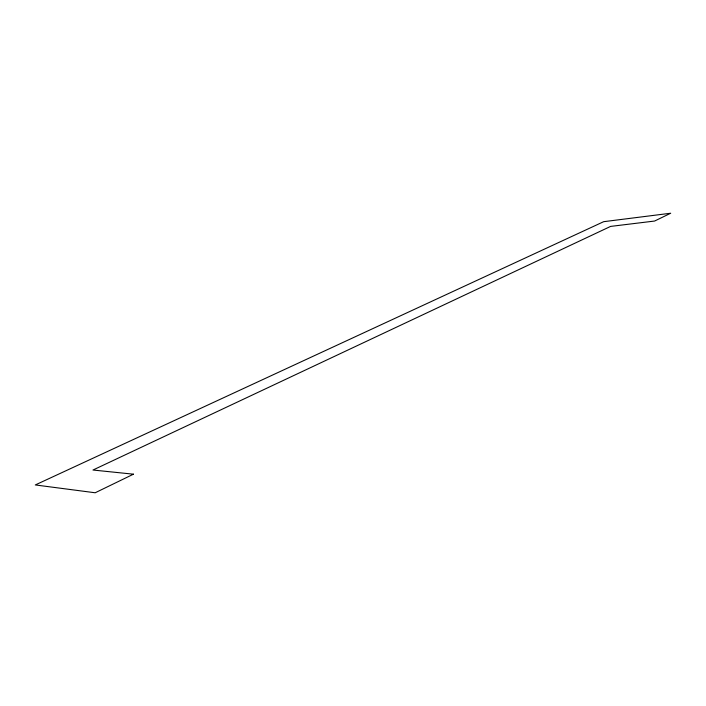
<?xml version="1.0" encoding="UTF-8"?>
<svg xmlns="http://www.w3.org/2000/svg" width="706" height="706" viewBox="0 0 706 706"><rect width="100%" height="100%" fill="white"/><g stroke="black" fill="none" stroke-linecap="round" stroke-linejoin="round"><path stroke-width="1.06" d="M133.452 474.185L95.186 492.77L35.3 484.943L603.674 221.684L670.7 213.23L654.621 221.04L610.611 226.405L92.98 470.028L133.452 474.185"/></g></svg>
